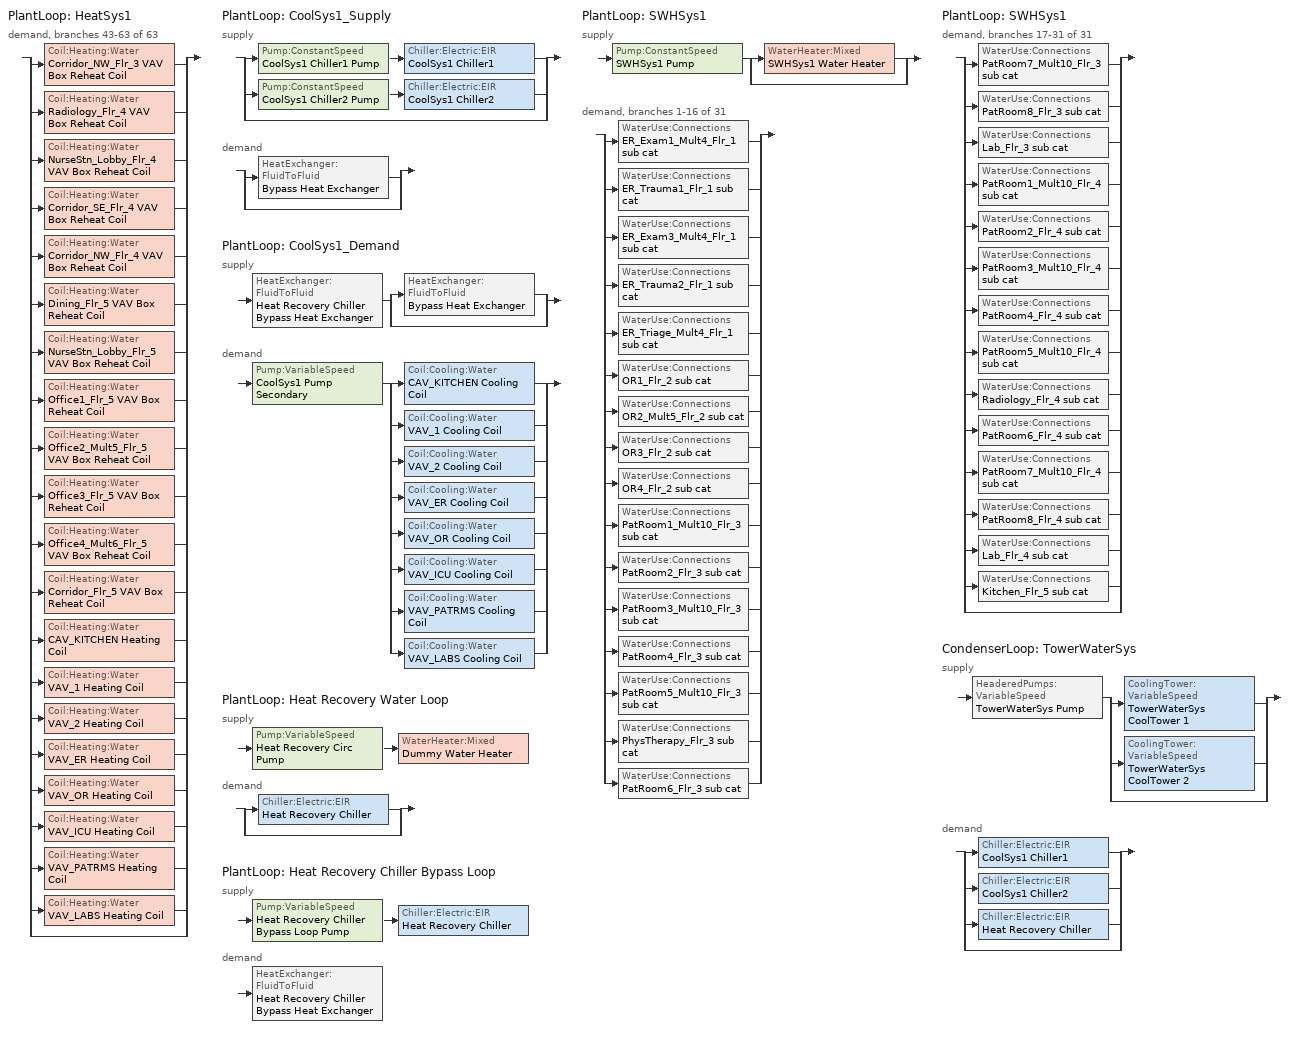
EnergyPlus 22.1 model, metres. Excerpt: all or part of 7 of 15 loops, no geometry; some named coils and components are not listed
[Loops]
PlantLoop 'HeatSys1'
 demand, branches 43-63 of 63: split
  | Coil:Heating:Water 'Corridor_NW_Flr_3 VAV Box Reheat Coil'
  | Coil:Heating:Water 'Radiology_Flr_4 VAV Box Reheat Coil'
  | Coil:Heating:Water 'NurseStn_Lobby_Flr_4 VAV Box Reheat Coil'
  | Coil:Heating:Water 'Corridor_SE_Flr_4 VAV Box Reheat Coil'
  | Coil:Heating:Water 'Corridor_NW_Flr_4 VAV Box Reheat Coil'
  | Coil:Heating:Water 'Dining_Flr_5 VAV Box Reheat Coil'
  | Coil:Heating:Water 'NurseStn_Lobby_Flr_5 VAV Box Reheat Coil'
  | Coil:Heating:Water 'Office1_Flr_5 VAV Box Reheat Coil'
  | Coil:Heating:Water 'Office2_Mult5_Flr_5 VAV Box Reheat Coil'
  | Coil:Heating:Water 'Office3_Flr_5 VAV Box Reheat Coil'
  | Coil:Heating:Water 'Office4_Mult6_Flr_5 VAV Box Reheat Coil'
  | Coil:Heating:Water 'Corridor_Flr_5 VAV Box Reheat Coil'
  | Coil:Heating:Water 'CAV_KITCHEN Heating Coil'
  | Coil:Heating:Water 'VAV_1 Heating Coil'
  | Coil:Heating:Water 'VAV_2 Heating Coil'
  | Coil:Heating:Water 'VAV_ER Heating Coil'
  | Coil:Heating:Water 'VAV_OR Heating Coil'
  | Coil:Heating:Water 'VAV_ICU Heating Coil'
  | Coil:Heating:Water 'VAV_PATRMS Heating Coil'
  | Coil:Heating:Water 'VAV_LABS Heating Coil'
  | bypass
PlantLoop 'CoolSys1_Supply'
 supply: split
  | Pump:ConstantSpeed 'CoolSys1 Chiller1 Pump' > Chiller:Electric:EIR 'CoolSys1 Chiller1'
  | Pump:ConstantSpeed 'CoolSys1 Chiller2 Pump' > Chiller:Electric:EIR 'CoolSys1 Chiller2'
  | bypass
 demand: split
  | HeatExchanger:FluidToFluid 'Bypass Heat Exchanger'
  | bypass
PlantLoop 'CoolSys1_Demand'
 supply: HeatExchanger:FluidToFluid 'Heat Recovery Chiller Bypass Heat Exchanger' > split
  | HeatExchanger:FluidToFluid 'Bypass Heat Exchanger'
  | bypass
 demand: Pump:VariableSpeed 'CoolSys1 Pump Secondary' > split
  | Coil:Cooling:Water 'CAV_KITCHEN Cooling Coil'
  | Coil:Cooling:Water 'VAV_1 Cooling Coil'
  | Coil:Cooling:Water 'VAV_2 Cooling Coil'
  | Coil:Cooling:Water 'VAV_ER Cooling Coil'
  | Coil:Cooling:Water 'VAV_OR Cooling Coil'
  | Coil:Cooling:Water 'VAV_ICU Cooling Coil'
  | Coil:Cooling:Water 'VAV_PATRMS Cooling Coil'
  | Coil:Cooling:Water 'VAV_LABS Cooling Coil'
PlantLoop 'Heat Recovery Water Loop'
 supply: Pump:VariableSpeed 'Heat Recovery Circ Pump' > WaterHeater:Mixed 'Dummy Water Heater'
 demand: split
  | Chiller:Electric:EIR 'Heat Recovery Chiller'
  | bypass
PlantLoop 'Heat Recovery Chiller Bypass Loop'
 supply: Pump:VariableSpeed 'Heat Recovery Chiller Bypass Loop Pump' > Chiller:Electric:EIR 'Heat Recovery Chiller'
 demand: HeatExchanger:FluidToFluid 'Heat Recovery Chiller Bypass Heat Exchanger'
PlantLoop 'SWHSys1'
 supply: Pump:ConstantSpeed 'SWHSys1 Pump' > split
  | WaterHeater:Mixed 'SWHSys1 Water Heater'
  | bypass
 demand, branches 1-16 of 31: split
  | WaterUse:Connections 'ER_Exam1_Mult4_Flr_1 sub cat'
  | WaterUse:Connections 'ER_Trauma1_Flr_1 sub cat'
  | WaterUse:Connections 'ER_Exam3_Mult4_Flr_1 sub cat'
  | WaterUse:Connections 'ER_Trauma2_Flr_1 sub cat'
  | WaterUse:Connections 'ER_Triage_Mult4_Flr_1 sub cat'
  | WaterUse:Connections 'OR1_Flr_2 sub cat'
  | WaterUse:Connections 'OR2_Mult5_Flr_2 sub cat'
  | WaterUse:Connections 'OR3_Flr_2 sub cat'
  | WaterUse:Connections 'OR4_Flr_2 sub cat'
  | WaterUse:Connections 'PatRoom1_Mult10_Flr_3 sub cat'
  | WaterUse:Connections 'PatRoom2_Flr_3 sub cat'
  | WaterUse:Connections 'PatRoom3_Mult10_Flr_3 sub cat'
  | WaterUse:Connections 'PatRoom4_Flr_3 sub cat'
  | WaterUse:Connections 'PatRoom5_Mult10_Flr_3 sub cat'
  | WaterUse:Connections 'PhysTherapy_Flr_3 sub cat'
  | WaterUse:Connections 'PatRoom6_Flr_3 sub cat'
PlantLoop 'SWHSys1'
 demand, branches 17-31 of 31: split
  | WaterUse:Connections 'PatRoom7_Mult10_Flr_3 sub cat'
  | WaterUse:Connections 'PatRoom8_Flr_3 sub cat'
  | WaterUse:Connections 'Lab_Flr_3 sub cat'
  | WaterUse:Connections 'PatRoom1_Mult10_Flr_4 sub cat'
  | WaterUse:Connections 'PatRoom2_Flr_4 sub cat'
  | WaterUse:Connections 'PatRoom3_Mult10_Flr_4 sub cat'
  | WaterUse:Connections 'PatRoom4_Flr_4 sub cat'
  | WaterUse:Connections 'PatRoom5_Mult10_Flr_4 sub cat'
  | WaterUse:Connections 'Radiology_Flr_4 sub cat'
  | WaterUse:Connections 'PatRoom6_Flr_4 sub cat'
  | WaterUse:Connections 'PatRoom7_Mult10_Flr_4 sub cat'
  | WaterUse:Connections 'PatRoom8_Flr_4 sub cat'
  | WaterUse:Connections 'Lab_Flr_4 sub cat'
  | WaterUse:Connections 'Kitchen_Flr_5 sub cat'
  | bypass
CondenserLoop 'TowerWaterSys'
 supply: HeaderedPumps:VariableSpeed 'TowerWaterSys Pump' > split
  | CoolingTower:VariableSpeed 'TowerWaterSys CoolTower 1'
  | CoolingTower:VariableSpeed 'TowerWaterSys CoolTower 2'
  | bypass
 demand: split
  | Chiller:Electric:EIR 'CoolSys1 Chiller1'
  | Chiller:Electric:EIR 'CoolSys1 Chiller2'
  | Chiller:Electric:EIR 'Heat Recovery Chiller'
  | bypass
[EnergyManagementSystem:Sensor]
ChillerPlantDemandLoad: CoolSys1_Supply; Plant Supply Side Cooling Demand Rate
Tower_PumpMassFlow: TowerWaterSys Supply Inlet Node; System Node Mass Flow Rate
Chiller1_Status: CoolSys1 Chiller1; Chiller Electricity Rate
Chiller2_Status: CoolSys1 Chiller2; Chiller Electricity Rate
CHWR: Heat Recovery Chiller Inlet; System Node Temperature
[Sizing:Plant]
Name | Loop Type | Design Loop Exit Temperature {C} | Loop Design Temperature Difference {deltaC} | Sizing Option | Zone Timesteps in Averaging Window | Coincident Sizing Factor Mode
CoolSys1_Supply; CoolSys1_Demand; Heat Recovery Chiller Bypass Loop | Cooling | 7.22 | 8.33
TowerWaterSys | Condenser | 29.4444 | 5.55556 | Coincident | 6 | GlobalCoolingSizingFactor
Heat Recovery Water Loop | Heating | 48.89 | 13.89
SWHSys1 | Heating | 60 | 5
[Pump:VariableSpeed]
CoolSys1 Pump Secondary: autosize, 105798, autosize, 0.909, 0, 0, 0.0205, 0.4101, 0.5753, 0, Intermittent, 1.3889
Heat Recovery Circ Pump: autosize, 0, 0, 1, 0, 0, 1, 0, 0, 0, INTERMITTENT
Heat Recovery Chiller Bypass Loop Pump: autosize, 73247.4, autosize, 0.909, 0, 0, 0.0205, 0.4101, 0.5753, 0, Intermittent, 1.3889
[SetpointManager:OutdoorAirReset]
CoolSys1 Loop Setpoint Manager: Control Variable=Temperature; Setpoint at Outdoor Low Temperature {C}=8.89; Outdoor Low Temperature {C}=12.78; Setpoint at Outdoor High Temperature {C}=6.7; Outdoor High Temperature {C}=21.11; Setpoint Node or NodeList=CoolSys1 Supply Outlet Node
[SetpointManager:Scheduled] Control Variable=Temperature
Name | Schedule | Setpoint Node or NodeList
Heat Recovery Chiller Bypass Loop Setpoint Manager | Heat Recovery Chiller Bypass Loop Setpoint Schedule | Heat Recovery Chiller Outlet
CoolSys1 Loop Plant Demand Inlet Setpoint Manager | CW-Loop-Temp-Schedule | CoolSys1 Demand Inlet Node
TowerWaterSystem Loop Setpoint Manager | Tower-Loop-Temp-Schedule | TowerWaterSys Supply Outlet Node
Heat Recovery Chiller Setpoint | Heat Recovery Chiller Setpoint | Heat Recovery Chiller HR Outlet Node
Dummy Water Heater Setpoint | Dummy Water Heater Setpoint | Heat Recovery Supply Outlet Node
SWHSys1 Loop Setpoint Manager | SHWSys1-Loop-Temp-Schedule | SWHSys1 Supply Outlet Node
[PlantLoop] Minimum Loop Flow Rate {m3/s}=0
Name | Fluid Type | Plant Equipment Operation Scheme | Maximum Loop Temperature {C} | Minimum Loop Temperature {C} | Maximum Loop Flow Rate {m3/s} | Plant Loop Volume {m3} | Load Distribution Scheme
CoolSys1_Supply | WATER | CoolSys1 Loop Operation Scheme List | 98 | 1 | AUTOSIZE | autocalculate | UniformLoad
CoolSys1_Demand | Water | CoolSys1 Sec Loop Operation | 98 | 1 | autosize | autocalculate | UniformLoad
Heat Recovery Water Loop | Water | Heat Recovery Loop Operation | 50 | 10 | autosize | autocalculate | Optimal
Heat Recovery Chiller Bypass Loop | Water | Heat Recovery Chiller Bypass Loop Operation | 50 | 1 | autosize | autocalculate | Optimal
SWHSys1 | WATER | SWHSys1 Loop Operation Scheme List | 60 | 10 | AUTOSIZE | AUTOSIZE | Optimal
[PlantEquipmentList]
CoolSys1 Equipment List 1: CoolSys1 Chiller1
CoolSys1 Equipment List 2: CoolSys1 Chiller1, CoolSys1 Chiller2
CoolSys1 HeatExchanger; Bypass Heat Exchanger: Bypass Heat Exchanger
Heat Recovery Equipment List: Heat Recovery Chiller
SWHSys1 Equipment List: SWHSys1 Water Heater
[PlantEquipmentOperation:HeatingLoad]
SWHSys1 Operation Scheme: Load Range 1 Lower Limit {W}=0; Load Range 1 Upper Limit {W}=1000000000000000; Range 1 Equipment List=SWHSys1 Equipment List
[PlantEquipmentOperationSchemes] Control Scheme 1 Schedule=PlantOnSched
Name | Control Scheme 1
CoolSys1 Loop Operation Scheme List | CoolSys1 Operation Scheme
CoolSys1 Sec Loop Operation | CoolSys1 Sec Operation Scheme
Heat Recovery Loop Operation | Dummy Water Heater Only
Heat Recovery Chiller Bypass Loop Operation | Heat Recovery Chiller
SWHSys1 Loop Operation Scheme List | SWHSys1 Operation Scheme
[Pump:ConstantSpeed] Design Power Consumption {W}=AUTOSIZE; Fraction of Motor Inefficiencies to Fluid Stream=0; Pump Control Type=Intermittent
Name | Design Flow Rate {m3/s} | Design Pump Head {Pa} | Motor Efficiency | Design Shaft Power per Unit Flow Rate per Unit Head {W/((m3/s)-Pa)}
CoolSys1 Chiller1 Pump; CoolSys1 Chiller2 Pump | AUTOSIZE | 73247.4 | 0.909 | 1.3889
SWHSys1 Pump | autosize | 29891 | 0.3
[Chiller:Electric:EIR] Reference COP {W/W}=5.33; Reference Leaving Chilled Water Temperature {C}=6.67; Cooling Capacity Function of Temperature Curve=ASHRAE901_AppJ_wtr_E_pdsp_gt528lt1055kW_5.33COP_6.54IPLV.SI_cap-f-t; Electric Input to Cooling Output Ratio Function of Temperature Curve=ASHRAE901_AppJ_wtr_E_pdsp_gt528lt1055kW_5.33COP_6.54IPLV.SI_eir-f-t; Electric Input to Cooling Output Ratio Function of Part Load Ratio Curve=ASHRAE901_AppJ_wtr_E_pdsp_gt528lt1055kW_5.33COP_6.54IPLV.SI_eir-f-plr; Minimum Part Load Ratio=0.25; Maximum Part Load Ratio=1; Optimum Part Load Ratio=1; Minimum Unloading Ratio=0.25
Name | Reference Capacity {W} | Reference Leaving Condenser Water Temperature {C} | Reference Chilled Water Flow Rate {m3/s} | Reference Condenser Fluid Flow Rate {m3/s} | Condenser Type | Leaving Chilled Water Lower Temperature Limit {C} | Chiller Flow Mode | Design Heat Recovery Water Flow Rate {m3/s} | Reference Entering Condenser Fluid Temperature {C} | Fraction of Compressor Electric Consumption Rejected by Condenser | Sizing Factor | Basin Heater Setpoint Temperature {C}
CoolSys1 Chiller1; CoolSys1 Chiller2 | 1.02371e+06 | 29.4444 | 0.029278 | AutoSize | WATERCOOLED | 5 | ConstantFlow | 0
Heat Recovery Chiller | 143320 |  | 0.00617056 | autosize | WaterCooled | 2 | NotModulated | autosize | 23.88 | 1 | 1 | 2
[PlantEquipmentOperation:CoolingLoad] Load Range 1 Lower Limit {W}=0
Name | Load Range 1 Upper Limit {W} | Range 1 Equipment List | Load Range 2 Lower Limit {W} | Load Range 2 Upper Limit {W} | Range 2 Equipment List
CoolSys1 Operation Scheme | 1.02371e+06 | CoolSys1 Equipment List 1 | 1.02371e+06 | 100000000000000 | CoolSys1 Equipment List 2
CoolSys1 Sec Operation Scheme | 1.02371e+06 | CoolSys1 HeatExchanger
TowerWaterSys Operation Scheme | 1.02371e+06 | TowerWaterSys Equipment List 1 | 1.02371e+06 | 100000000000000 | TowerWaterSys Equipment List 2
Heat Recovery Chiller | 100000000000000 | Heat Recovery Equipment List
[HeatExchanger:FluidToFluid] Loop Demand Side Design Flow Rate {m3/s}=autosize; Loop Supply Side Design Flow Rate {m3/s}=autosize; Heat Exchange Model Type=Ideal; Heat Exchanger U-Factor Times Area Value {W/K}=autosize; Control Type=UncontrolledOn; Heat Transfer Metering End Use Type=LoopToLoop; Component Override Cooling Control Temperature Mode=Loop; Sizing Factor=1
Name | Availability Schedule | Minimum Temperature Difference to Activate Heat Exchanger {deltaC}
Bypass Heat Exchanger | ALWAYS_ON | 0.01
Heat Recovery Chiller Bypass Heat Exchanger | Bypass Heat Exchanger Status
[EnergyManagementSystem:InternalVariable]
Chiller2PumpDesignFlow: Internal Data Index Key=COOLSYS1 CHILLER2 PUMP; Internal Data Type=Pump Maximum Mass Flow Rate
[EnergyManagementSystem:Actuator]
Name | Actuated Component Unique | Actuated Component Type | Actuated Component Control Type
Chiller2PumpStatus | COOLSYS1 CHILLER2 PUMP | Plant Component Pump:ConstantSpeed | On/Off Supervisory
Chiller1PumpFlow | COOLSYS1 CHILLER1 PUMP | Pump | Pump Mass Flow Rate
Chiller2PumpFlow | COOLSYS1 CHILLER2 PUMP | Pump | Pump Mass Flow Rate
Chiller2Status | COOLSYS1 CHILLER2 | Plant Component Chiller:Electric:EIR | On/Off Supervisory
[CondenserLoop]
TowerWaterSys: Fluid Type=Water; Condenser Equipment Operation Scheme=TowerWaterSys Loop Operation Scheme List; Maximum Loop Temperature {C}=80; Minimum Loop Temperature {C}=5; Maximum Loop Flow Rate {m3/s}=AUTOSIZE; Minimum Loop Flow Rate {m3/s}=0; Condenser Loop Volume {m3}=AUTOSIZE; Load Distribution Scheme=SequentialLoad
[CondenserEquipmentOperationSchemes]
TowerWaterSys Loop Operation Scheme List: Control Scheme 1=TowerWaterSys Operation Scheme; Control Scheme 1 Schedule=PlantOnSched
[CondenserEquipmentList]
TowerWaterSys Equipment List 1: TowerWaterSys CoolTower 1
TowerWaterSys Equipment List 2: TowerWaterSys CoolTower 1, TowerWaterSys CoolTower 2
[CoolingTower:VariableSpeed] Model Type=CoolToolsCrossFlow; Design Inlet Air Wet-Bulb Temperature {C}=26.66; Design Approach Temperature {deltaC}=2.78444; Design Range Temperature {deltaC}=5.55556; Design Water Flow Rate {m3/s}=0.0513175; Design Air Flow Rate {m3/s}=autosize; Design Fan Power {W}=13275.6; Fan Power Ratio Function of Air Flow Rate Ratio Curve=Tower_Fan_Curve; Minimum Air Flow Rate Ratio=0.2; Fraction of Tower Capacity in Free Convection Regime=0.125; Number of Cells=4; Cell Control=MaximalCell; Sizing Factor=1
TowerWaterSys CoolTower 1; TowerWaterSys CoolTower 2
[HeaderedPumps:VariableSpeed]
TowerWaterSys Pump: Total Design Flow Rate {m3/s}=AUTOSIZE; Number of Pumps in Bank=4; Flow Sequencing Control Scheme=SEQUENTIAL; Design Pump Head {Pa}=148557; Design Power Consumption {W}=autosize; Motor Efficiency=0.909; Fraction of Motor Inefficiencies to Fluid Stream=0; Coefficient 1 of the Part Load Performance Curve=0; Coefficient 2 of the Part Load Performance Curve=0.0216; Coefficient 3 of the Part Load Performance Curve=-0.0325; Coefficient 4 of the Part Load Performance Curve=1.0095; Minimum Flow Rate Fraction=0; Pump Control Type=Intermittent; Design Shaft Power per Unit Flow Rate per Unit Head {W/((m3/s)-Pa)}=1.4999
[Coil:Heating:Water] Availability Schedule=Always_On; U-Factor Times Area Value {W/K}=AUTOSIZE; Maximum Water Flow Rate {m3/s}=AUTOSIZE; Performance Input Method=UFactorTimesAreaAndDesignWaterFlowRate; Rated Capacity {W}=AUTOSIZE; Rated Inlet Water Temperature {C}=48.89; Rated Inlet Air Temperature {C}=-20; Rated Outlet Water Temperature {C}=35; Rated Outlet Air Temperature {C}=40
Corridor_NW_Flr_3 VAV Box Reheat Coil; Radiology_Flr_4 VAV Box Reheat Coil; NurseStn_Lobby_Flr_4 VAV Box Reheat Coil; Corridor_SE_Flr_4 VAV Box Reheat Coil; Corridor_NW_Flr_4 VAV Box Reheat Coil; Dining_Flr_5 VAV Box Reheat Coil; NurseStn_Lobby_Flr_5 VAV Box Reheat Coil; Office1_Flr_5 VAV Box Reheat Coil; Office2_Mult5_Flr_5 VAV Box Reheat Coil; Office3_Flr_5 VAV Box Reheat Coil; Office4_Mult6_Flr_5 VAV Box Reheat Coil; Corridor_Flr_5 VAV Box Reheat Coil
[WaterHeater:Mixed]
SWHSys1 Water Heater: Tank Volume {m3}=2.271247; Setpoint Temperature Schedule=SHWSys1 Water Heater Setpoint Temperature Schedule; Deadband Temperature Difference {deltaC}=0.1; Maximum Temperature Limit {C}=85; Heater Control Type=Cycle; Heater Maximum Capacity {W}=175843; Heater Fuel Type=NATURALGAS; Heater Thermal Efficiency=0.95; Off Cycle Parasitic Fuel Consumption Rate {W}=0; Off Cycle Parasitic Fuel Type=NATURALGAS; Off Cycle Parasitic Heat Fraction to Tank=0; On Cycle Parasitic Fuel Consumption Rate {W}=0; On Cycle Parasitic Fuel Type=NATURALGAS; Ambient Temperature Indicator=zone; Ambient Temperature Zone=BASEMENT; Off Cycle Loss Coefficient to Ambient Temperature {W/K}=15.601; On Cycle Loss Coefficient to Ambient Temperature {W/K}=15.601; Use Side Effectiveness=1; Source Side Effectiveness=1; Use Side Design Flow Rate {m3/s}=AUTOSIZE; Source Side Design Flow Rate {m3/s}=AUTOSIZE; Indirect Water Heating Recovery Time {hr}=1.5
[WaterUse:Equipment]
Name | Peak Flow Rate {m3/s} | Flow Rate Fraction Schedule | Target Temperature Schedule | Hot Water Supply Temperature Schedule | Zone | Sensible Fraction Schedule | Latent Fraction Schedule
ER_Exam1_Mult4_Flr_1 sub cat | 1.05556e-06 | BLDG_SWH_EXTD_SCH | ER_Exam1_Mult4_Flr_1 sub cat Temp Sched | ER_Exam1_Mult4_Flr_1 sub catHot Supply Temp Sched | ER_Exam1_Mult4_Flr_1 | ER_Exam1_Mult4_Flr_1 sub cat Sensible fract sched | ER_Exam1_Mult4_Flr_1 sub cat Latent fract sched
ER_Trauma1_Flr_1 sub cat | 1.05556e-06 | BLDG_SWH_EXTD_SCH | ER_Trauma1_Flr_1 sub cat Temp Sched | ER_Trauma1_Flr_1 sub catHot Supply Temp Sched | ER_Trauma1_Flr_1 | ER_Trauma1_Flr_1 sub cat Sensible fract sched | ER_Trauma1_Flr_1 sub cat Latent fract sched
ER_Exam3_Mult4_Flr_1 sub cat | 1.05556e-06 | BLDG_SWH_EXTD_SCH | ER_Exam3_Mult4_Flr_1 sub cat Temp Sched | ER_Exam3_Mult4_Flr_1 sub catHot Supply Temp Sched | ER_Exam3_Mult4_Flr_1 | ER_Exam3_Mult4_Flr_1 sub cat Sensible fract sched | ER_Exam3_Mult4_Flr_1 sub cat Latent fract sched
ER_Trauma2_Flr_1 sub cat | 1.05556e-06 | BLDG_SWH_EXTD_SCH | ER_Trauma2_Flr_1 sub cat Temp Sched | ER_Trauma2_Flr_1 sub catHot Supply Temp Sched | ER_Trauma2_Flr_1 | ER_Trauma2_Flr_1 sub cat Sensible fract sched | ER_Trauma2_Flr_1 sub cat Latent fract sched
ER_Triage_Mult4_Flr_1 sub cat | 1.05556e-06 | BLDG_SWH_EXTD_SCH | ER_Triage_Mult4_Flr_1 sub cat Temp Sched | ER_Triage_Mult4_Flr_1 sub catHot Supply Temp Sched | ER_Triage_Mult4_Flr_1 | ER_Triage_Mult4_Flr_1 sub cat Sensible fract sched | ER_Triage_Mult4_Flr_1 sub cat Latent fract sched
OR1_Flr_2 sub cat | 2.11111e-06 | BLDG_SWH_SCH | OR1_Flr_2 sub cat Temp Sched | OR1_Flr_2 sub catHot Supply Temp Sched | OR1_Flr_2 | OR1_Flr_2 sub cat Sensible fract sched | OR1_Flr_2 sub cat Latent fract sched
OR2_Mult5_Flr_2 sub cat | 2.11111e-06 | BLDG_SWH_SCH | OR2_Mult5_Flr_2 sub cat Temp Sched | OR2_Mult5_Flr_2 sub catHot Supply Temp Sched | OR2_Mult5_Flr_2 | OR2_Mult5_Flr_2 sub cat Sensible fract sched | OR2_Mult5_Flr_2 sub cat Latent fract sched
OR3_Flr_2 sub cat | 2.11111e-06 | BLDG_SWH_SCH | OR3_Flr_2 sub cat Temp Sched | OR3_Flr_2 sub catHot Supply Temp Sched | OR3_Flr_2 | OR3_Flr_2 sub cat Sensible fract sched | OR3_Flr_2 sub cat Latent fract sched
OR4_Flr_2 sub cat | 6.30556e-06 | BLDG_SWH_SCH | OR4_Flr_2 sub cat Temp Sched | OR4_Flr_2 sub catHot Supply Temp Sched | OR4_Flr_2 | OR4_Flr_2 sub cat Sensible fract sched | OR4_Flr_2 sub cat Latent fract sched
PatRoom1_Mult10_Flr_3 sub cat | 1.05556e-06 | BLDG_SWH_EXTD_SCH | PatRoom1_Mult10_Flr_3 sub cat Temp Sched | PatRoom1_Mult10_Flr_3 sub catHot Supply Temp Sched | PatRoom1_Mult10_Flr_3 | PatRoom1_Mult10_Flr_3 sub cat Sensible fract sched | PatRoom1_Mult10_Flr_3 sub cat Latent fract sched
PatRoom2_Flr_3 sub cat | 1.05556e-06 | BLDG_SWH_EXTD_SCH | PatRoom2_Flr_3 sub cat Temp Sched | PatRoom2_Flr_3 sub catHot Supply Temp Sched | PatRoom2_Flr_3 | PatRoom2_Flr_3 sub cat Sensible fract sched | PatRoom2_Flr_3 sub cat Latent fract sched
PatRoom3_Mult10_Flr_3 sub cat | 1.05556e-06 | BLDG_SWH_EXTD_SCH | PatRoom3_Mult10_Flr_3 sub cat Temp Sched | PatRoom3_Mult10_Flr_3 sub catHot Supply Temp Sched | PatRoom3_Mult10_Flr_3 | PatRoom3_Mult10_Flr_3 sub cat Sensible fract sched | PatRoom3_Mult10_Flr_3 sub cat Latent fract sched
PatRoom4_Flr_3 sub cat | 1.05556e-06 | BLDG_SWH_EXTD_SCH | PatRoom4_Flr_3 sub cat Temp Sched | PatRoom4_Flr_3 sub catHot Supply Temp Sched | PatRoom4_Flr_3 | PatRoom4_Flr_3 sub cat Sensible fract sched | PatRoom4_Flr_3 sub cat Latent fract sched
PatRoom5_Mult10_Flr_3 sub cat | 1.05556e-06 | BLDG_SWH_EXTD_SCH | PatRoom5_Mult10_Flr_3 sub cat Temp Sched | PatRoom5_Mult10_Flr_3 sub catHot Supply Temp Sched | PatRoom5_Mult10_Flr_3 | PatRoom5_Mult10_Flr_3 sub cat Sensible fract sched | PatRoom5_Mult10_Flr_3 sub cat Latent fract sched
PhysTherapy_Flr_3 sub cat | 1.05556e-06 | BLDG_SWH_SCH | PhysTherapy_Flr_3 sub cat Temp Sched | PhysTherapy_Flr_3 sub catHot Supply Temp Sched | PhysTherapy_Flr_3 | PhysTherapy_Flr_3 sub cat Sensible fract sched | PhysTherapy_Flr_3 sub cat Latent fract sched
PatRoom6_Flr_3 sub cat | 1.05556e-06 | BLDG_SWH_EXTD_SCH | PatRoom6_Flr_3 sub cat Temp Sched | PatRoom6_Flr_3 sub catHot Supply Temp Sched | PatRoom6_Flr_3 | PatRoom6_Flr_3 sub cat Sensible fract sched | PatRoom6_Flr_3 sub cat Latent fract sched
PatRoom7_Mult10_Flr_3 sub cat | 1.05556e-06 | BLDG_SWH_EXTD_SCH | PatRoom7_Mult10_Flr_3 sub cat Temp Sched | PatRoom7_Mult10_Flr_3 sub catHot Supply Temp Sched | PatRoom7_Mult10_Flr_3 | PatRoom7_Mult10_Flr_3 sub cat Sensible fract sched | PatRoom7_Mult10_Flr_3 sub cat Latent fract sched
PatRoom8_Flr_3 sub cat | 1.05556e-06 | BLDG_SWH_EXTD_SCH | PatRoom8_Flr_3 sub cat Temp Sched | PatRoom8_Flr_3 sub catHot Supply Temp Sched | PatRoom8_Flr_3 | PatRoom8_Flr_3 sub cat Sensible fract sched | PatRoom8_Flr_3 sub cat Latent fract sched
Lab_Flr_3 sub cat | 2.11111e-06 | BLDG_SWH_SCH | Lab_Flr_3 sub cat Temp Sched | Lab_Flr_3 sub catHot Supply Temp Sched | Lab_Flr_3 | Lab_Flr_3 sub cat Sensible fract sched | Lab_Flr_3 sub cat Latent fract sched
PatRoom1_Mult10_Flr_4 sub cat | 1.05556e-06 | BLDG_SWH_EXTD_SCH | PatRoom1_Mult10_Flr_4 sub cat Temp Sched | PatRoom1_Mult10_Flr_4 sub catHot Supply Temp Sched | PatRoom1_Mult10_Flr_4 | PatRoom1_Mult10_Flr_4 sub cat Sensible fract sched | PatRoom1_Mult10_Flr_4 sub cat Latent fract sched
PatRoom2_Flr_4 sub cat | 1.05556e-06 | BLDG_SWH_EXTD_SCH | PatRoom2_Flr_4 sub cat Temp Sched | PatRoom2_Flr_4 sub catHot Supply Temp Sched | PatRoom2_Flr_4 | PatRoom2_Flr_4 sub cat Sensible fract sched | PatRoom2_Flr_4 sub cat Latent fract sched
PatRoom3_Mult10_Flr_4 sub cat | 1.05556e-06 | BLDG_SWH_EXTD_SCH | PatRoom3_Mult10_Flr_4 sub cat Temp Sched | PatRoom3_Mult10_Flr_4 sub catHot Supply Temp Sched | PatRoom3_Mult10_Flr_4 | PatRoom3_Mult10_Flr_4 sub cat Sensible fract sched | PatRoom3_Mult10_Flr_4 sub cat Latent fract sched
PatRoom4_Flr_4 sub cat | 1.05556e-06 | BLDG_SWH_EXTD_SCH | PatRoom4_Flr_4 sub cat Temp Sched | PatRoom4_Flr_4 sub catHot Supply Temp Sched | PatRoom4_Flr_4 | PatRoom4_Flr_4 sub cat Sensible fract sched | PatRoom4_Flr_4 sub cat Latent fract sched
PatRoom5_Mult10_Flr_4 sub cat | 1.05556e-06 | BLDG_SWH_EXTD_SCH | PatRoom5_Mult10_Flr_4 sub cat Temp Sched | PatRoom5_Mult10_Flr_4 sub catHot Supply Temp Sched | PatRoom5_Mult10_Flr_4 | PatRoom5_Mult10_Flr_4 sub cat Sensible fract sched | PatRoom5_Mult10_Flr_4 sub cat Latent fract sched
Radiology_Flr_4 sub cat | 1.05556e-06 | BLDG_SWH_EXTD_SCH | Radiology_Flr_4 sub cat Temp Sched | Radiology_Flr_4 sub catHot Supply Temp Sched | Radiology_Flr_4 | Radiology_Flr_4 sub cat Sensible fract sched | Radiology_Flr_4 sub cat Latent fract sched
PatRoom6_Flr_4 sub cat | 1.05556e-06 | BLDG_SWH_EXTD_SCH | PatRoom6_Flr_4 sub cat Temp Sched | PatRoom6_Flr_4 sub catHot Supply Temp Sched | PatRoom6_Flr_4 | PatRoom6_Flr_4 sub cat Sensible fract sched | PatRoom6_Flr_4 sub cat Latent fract sched
PatRoom7_Mult10_Flr_4 sub cat | 1.05556e-06 | BLDG_SWH_EXTD_SCH | PatRoom7_Mult10_Flr_4 sub cat Temp Sched | PatRoom7_Mult10_Flr_4 sub catHot Supply Temp Sched | PatRoom7_Mult10_Flr_4 | PatRoom7_Mult10_Flr_4 sub cat Sensible fract sched | PatRoom7_Mult10_Flr_4 sub cat Latent fract sched
PatRoom8_Flr_4 sub cat | 1.05556e-06 | BLDG_SWH_EXTD_SCH | PatRoom8_Flr_4 sub cat Temp Sched | PatRoom8_Flr_4 sub catHot Supply Temp Sched | PatRoom8_Flr_4 | PatRoom8_Flr_4 sub cat Sensible fract sched | PatRoom8_Flr_4 sub cat Latent fract sched
Lab_Flr_4 sub cat | 2.11111e-06 | BLDG_SWH_SCH | Lab_Flr_4 sub cat Temp Sched | Lab_Flr_4 sub catHot Supply Temp Sched | Lab_Flr_4 | Lab_Flr_4 sub cat Sensible fract sched | Lab_Flr_4 sub cat Latent fract sched
Kitchen_Flr_5 sub cat | 6.05918e-05 | BLDG_SWH_EXTD_SCH | Kitchen_Flr_5 sub cat Temp Sched | Kitchen_Flr_5 sub catHot Supply Temp Sched | Kitchen_Flr_5 | Kitchen_Flr_5 sub cat Sensible fract sched | Kitchen_Flr_5 sub cat Latent fract sched
[WaterUse:Connections]
Name | Water Use Equipment 1
ER_Exam1_Mult4_Flr_1 sub cat | ER_Exam1_Mult4_Flr_1 sub cat
ER_Trauma1_Flr_1 sub cat | ER_Trauma1_Flr_1 sub cat
ER_Exam3_Mult4_Flr_1 sub cat | ER_Exam3_Mult4_Flr_1 sub cat
ER_Trauma2_Flr_1 sub cat | ER_Trauma2_Flr_1 sub cat
ER_Triage_Mult4_Flr_1 sub cat | ER_Triage_Mult4_Flr_1 sub cat
OR1_Flr_2 sub cat | OR1_Flr_2 sub cat
OR2_Mult5_Flr_2 sub cat | OR2_Mult5_Flr_2 sub cat
OR3_Flr_2 sub cat | OR3_Flr_2 sub cat
OR4_Flr_2 sub cat | OR4_Flr_2 sub cat
PatRoom1_Mult10_Flr_3 sub cat | PatRoom1_Mult10_Flr_3 sub cat
PatRoom2_Flr_3 sub cat | PatRoom2_Flr_3 sub cat
PatRoom3_Mult10_Flr_3 sub cat | PatRoom3_Mult10_Flr_3 sub cat
PatRoom4_Flr_3 sub cat | PatRoom4_Flr_3 sub cat
PatRoom5_Mult10_Flr_3 sub cat | PatRoom5_Mult10_Flr_3 sub cat
PhysTherapy_Flr_3 sub cat | PhysTherapy_Flr_3 sub cat
PatRoom6_Flr_3 sub cat | PatRoom6_Flr_3 sub cat
PatRoom7_Mult10_Flr_3 sub cat | PatRoom7_Mult10_Flr_3 sub cat
PatRoom8_Flr_3 sub cat | PatRoom8_Flr_3 sub cat
Lab_Flr_3 sub cat | Lab_Flr_3 sub cat
PatRoom1_Mult10_Flr_4 sub cat | PatRoom1_Mult10_Flr_4 sub cat
PatRoom2_Flr_4 sub cat | PatRoom2_Flr_4 sub cat
PatRoom3_Mult10_Flr_4 sub cat | PatRoom3_Mult10_Flr_4 sub cat
PatRoom4_Flr_4 sub cat | PatRoom4_Flr_4 sub cat
PatRoom5_Mult10_Flr_4 sub cat | PatRoom5_Mult10_Flr_4 sub cat
Radiology_Flr_4 sub cat | Radiology_Flr_4 sub cat
PatRoom6_Flr_4 sub cat | PatRoom6_Flr_4 sub cat
PatRoom7_Mult10_Flr_4 sub cat | PatRoom7_Mult10_Flr_4 sub cat
PatRoom8_Flr_4 sub cat | PatRoom8_Flr_4 sub cat
Lab_Flr_4 sub cat | Lab_Flr_4 sub cat
Kitchen_Flr_5 sub cat | Kitchen_Flr_5 sub cat
[Schedule:Compact]
ALWAYS_ON; PlantOnSched: Through: 12/31, For: AllDays, Until: 24:00, 1
BLDG_SWH_SCH: Through: 12/31, For: Weekdays SummerDesignDay, Until: 07:00, 0, Until: 08:00, 0.17, Until: 09:00, 0.58, Until: 10:00, 0.66, Until: 11:00, 0.78, Until: 12:00, 0.82, Until: 13:00, 0.71, Until: 14:00, 0.82, Until: 15:00, 0.78, Until: 16:00, 0.74, Until: 17:00, 0.63, Until: 18:00, 0.41, Until: 21:00, 0.18, Until: 22:00, 0.1, Until: 24:00, 0, For: Saturday WinterDesignDay, Until: 07:00, 0, Until: 08:00, 0.01, Until: 09:00, 0.2, Until: 10:00, 0.28, Until: 12:00, 0.3, Until: 14:00, 0.24, Until: 17:00, 0.23, Until: 19:00, 0.1, Until: 24:00, 0, For: Sunday Holidays AllOtherDays, Until: 08:00, 0, Until: 16:00, 0.01, Until: 24:00, 0
BLDG_SWH_EXTD_SCH: Through: 12/31, For: Weekdays SummerDesignDay, Until: 07:00, 0.3, Until: 08:00, 0.5, Until: 09:00, 0.58, Until: 10:00, 0.66, Until: 11:00, 0.78, Until: 12:00, 0.82, Until: 13:00, 0.71, Until: 14:00, 0.82, Until: 15:00, 0.78, Until: 16:00, 0.74, Until: 17:00, 0.63, Until: 18:00, 0.41, Until: 21:00, 0.35, Until: 24:00, 0.3, For: Saturday WinterDesignDay, Until: 08:00, 0.3, Until: 09:00, 0.4, Until: 10:00, 0.5, Until: 17:00, 0.6, Until: 18:00, 0.5, Until: 24:00, 0.3, For: Sunday Holidays AllOtherDays, Until: 08:00, 0.3, Until: 09:00, 0.4, Until: 10:00, 0.5, Until: 17:00, 0.6, Until: 18:00, 0.5, Until: 24:00, 0.3
CW-Loop-Temp-Schedule: Through: 12/31, For: AllDays, Until: 24:00, 6.7
ER_Exam1_Mult4_Flr_1 sub cat Latent fract sched; ER_Trauma1_Flr_1 sub cat Latent fract sched; ER_Exam3_Mult4_Flr_1 sub cat Latent fract sched; ER_Trauma2_Flr_1 sub cat Latent fract sched; ER_Triage_Mult4_Flr_1 sub cat Latent fract sched; OR1_Flr_2 sub cat Latent fract sched; OR2_Mult5_Flr_2 sub cat Latent fract sched; OR3_Flr_2 sub cat Latent fract sched; OR4_Flr_2 sub cat Latent fract sched; PatRoom1_Mult10_Flr_3 sub cat Latent fract sched; PatRoom2_Flr_3 sub cat Latent fract sched; PatRoom3_Mult10_Flr_3 sub cat Latent fract sched; PatRoom4_Flr_3 sub cat Latent fract sched; PatRoom5_Mult10_Flr_3 sub cat Latent fract sched; PhysTherapy_Flr_3 sub cat Latent fract sched; PatRoom6_Flr_3 sub cat Latent fract sched; PatRoom7_Mult10_Flr_3 sub cat Latent fract sched; PatRoom8_Flr_3 sub cat Latent fract sched; Lab_Flr_3 sub cat Latent fract sched; PatRoom1_Mult10_Flr_4 sub cat Latent fract sched; PatRoom2_Flr_4 sub cat Latent fract sched; PatRoom3_Mult10_Flr_4 sub cat Latent fract sched; PatRoom4_Flr_4 sub cat Latent fract sched; PatRoom5_Mult10_Flr_4 sub cat Latent fract sched; Radiology_Flr_4 sub cat Latent fract sched; PatRoom6_Flr_4 sub cat Latent fract sched; PatRoom7_Mult10_Flr_4 sub cat Latent fract sched; PatRoom8_Flr_4 sub cat Latent fract sched; Lab_Flr_4 sub cat Latent fract sched; Kitchen_Flr_5 sub cat Latent fract sched: Through: 12/31, For: AllDays, Until: 24:00, 0.05
ER_Exam1_Mult4_Flr_1 sub cat Sensible fract sched; ER_Trauma1_Flr_1 sub cat Sensible fract sched; ER_Exam3_Mult4_Flr_1 sub cat Sensible fract sched; ER_Trauma2_Flr_1 sub cat Sensible fract sched; ER_Triage_Mult4_Flr_1 sub cat Sensible fract sched; OR1_Flr_2 sub cat Sensible fract sched; OR2_Mult5_Flr_2 sub cat Sensible fract sched; OR3_Flr_2 sub cat Sensible fract sched; OR4_Flr_2 sub cat Sensible fract sched; PatRoom1_Mult10_Flr_3 sub cat Sensible fract sched; PatRoom2_Flr_3 sub cat Sensible fract sched; PatRoom3_Mult10_Flr_3 sub cat Sensible fract sched; PatRoom4_Flr_3 sub cat Sensible fract sched; PatRoom5_Mult10_Flr_3 sub cat Sensible fract sched; PhysTherapy_Flr_3 sub cat Sensible fract sched; PatRoom6_Flr_3 sub cat Sensible fract sched; PatRoom7_Mult10_Flr_3 sub cat Sensible fract sched; PatRoom8_Flr_3 sub cat Sensible fract sched; Lab_Flr_3 sub cat Sensible fract sched; PatRoom1_Mult10_Flr_4 sub cat Sensible fract sched; PatRoom2_Flr_4 sub cat Sensible fract sched; PatRoom3_Mult10_Flr_4 sub cat Sensible fract sched; PatRoom4_Flr_4 sub cat Sensible fract sched; PatRoom5_Mult10_Flr_4 sub cat Sensible fract sched; Radiology_Flr_4 sub cat Sensible fract sched; PatRoom6_Flr_4 sub cat Sensible fract sched; PatRoom7_Mult10_Flr_4 sub cat Sensible fract sched; PatRoom8_Flr_4 sub cat Sensible fract sched; Lab_Flr_4 sub cat Sensible fract sched; Kitchen_Flr_5 sub cat Sensible fract sched: Through: 12/31, For: AllDays, Until: 24:00, 0.2
ER_Exam1_Mult4_Flr_1 sub cat Temp Sched; ER_Trauma1_Flr_1 sub cat Temp Sched; ER_Exam3_Mult4_Flr_1 sub cat Temp Sched; ER_Trauma2_Flr_1 sub cat Temp Sched; ER_Triage_Mult4_Flr_1 sub cat Temp Sched; OR1_Flr_2 sub cat Temp Sched; OR2_Mult5_Flr_2 sub cat Temp Sched; OR3_Flr_2 sub cat Temp Sched; OR4_Flr_2 sub cat Temp Sched; PatRoom1_Mult10_Flr_3 sub cat Temp Sched; PatRoom2_Flr_3 sub cat Temp Sched; PatRoom3_Mult10_Flr_3 sub cat Temp Sched; PatRoom4_Flr_3 sub cat Temp Sched; PatRoom5_Mult10_Flr_3 sub cat Temp Sched; PhysTherapy_Flr_3 sub cat Temp Sched; PatRoom6_Flr_3 sub cat Temp Sched; PatRoom7_Mult10_Flr_3 sub cat Temp Sched; PatRoom8_Flr_3 sub cat Temp Sched; Lab_Flr_3 sub cat Temp Sched; PatRoom1_Mult10_Flr_4 sub cat Temp Sched; PatRoom2_Flr_4 sub cat Temp Sched; PatRoom3_Mult10_Flr_4 sub cat Temp Sched; PatRoom4_Flr_4 sub cat Temp Sched; PatRoom5_Mult10_Flr_4 sub cat Temp Sched; Radiology_Flr_4 sub cat Temp Sched; PatRoom6_Flr_4 sub cat Temp Sched; PatRoom7_Mult10_Flr_4 sub cat Temp Sched; PatRoom8_Flr_4 sub cat Temp Sched; Lab_Flr_4 sub cat Temp Sched; Kitchen_Flr_5 sub cat Temp Sched; SHWSys1-Loop-Temp-Schedule: Through: 12/31, For: AllDays, Until: 24:00, 60
ER_Exam1_Mult4_Flr_1 sub catHot Supply Temp Sched; ER_Trauma1_Flr_1 sub catHot Supply Temp Sched; ER_Exam3_Mult4_Flr_1 sub catHot Supply Temp Sched; ER_Trauma2_Flr_1 sub catHot Supply Temp Sched; ER_Triage_Mult4_Flr_1 sub catHot Supply Temp Sched; OR1_Flr_2 sub catHot Supply Temp Sched; OR2_Mult5_Flr_2 sub catHot Supply Temp Sched; OR3_Flr_2 sub catHot Supply Temp Sched; OR4_Flr_2 sub catHot Supply Temp Sched; PatRoom1_Mult10_Flr_3 sub catHot Supply Temp Sched; PatRoom2_Flr_3 sub catHot Supply Temp Sched; PatRoom3_Mult10_Flr_3 sub catHot Supply Temp Sched; PatRoom4_Flr_3 sub catHot Supply Temp Sched; PatRoom5_Mult10_Flr_3 sub catHot Supply Temp Sched; PhysTherapy_Flr_3 sub catHot Supply Temp Sched; PatRoom6_Flr_3 sub catHot Supply Temp Sched; PatRoom7_Mult10_Flr_3 sub catHot Supply Temp Sched; PatRoom8_Flr_3 sub catHot Supply Temp Sched; Lab_Flr_3 sub catHot Supply Temp Sched; PatRoom1_Mult10_Flr_4 sub catHot Supply Temp Sched; PatRoom2_Flr_4 sub catHot Supply Temp Sched; PatRoom3_Mult10_Flr_4 sub catHot Supply Temp Sched; PatRoom4_Flr_4 sub catHot Supply Temp Sched; PatRoom5_Mult10_Flr_4 sub catHot Supply Temp Sched; Radiology_Flr_4 sub catHot Supply Temp Sched; PatRoom6_Flr_4 sub catHot Supply Temp Sched; PatRoom7_Mult10_Flr_4 sub catHot Supply Temp Sched; PatRoom8_Flr_4 sub catHot Supply Temp Sched; Lab_Flr_4 sub catHot Supply Temp Sched; Kitchen_Flr_5 sub catHot Supply Temp Sched: Through: 12/31, For: AllDays, Until: 24:00, 55
Tower-Loop-Temp-Schedule: Through: 12/31, For: AllDays, Until: 24:00, 21.1
SHWSys1 Water Heater Setpoint Temperature Schedule: Through: 12/31, For: AllDays, Until: 24:00, 60.1
[Schedule:Constant]
Heat Recovery Chiller Bypass Loop Setpoint Schedule: Temperature, 6.67
Heat Recovery Chiller Setpoint: Temperature, 48.89
Dummy Water Heater Setpoint: Temperature, 10
Bypass Heat Exchanger Status: Any Number, 1
[Curve:Cubic]
Tower_Fan_Curve: Coefficient1 Constant=0; Coefficient2 x=0; Coefficient3 x**2=0; Coefficient4 x**3=1; Minimum Value of x=0; Maximum Value of x=1
[Curve:Quadratic]
ASHRAE901_AppJ_wtr_E_pdsp_gt528lt1055kW_5.33COP_6.54IPLV.SI_eir-f-plr: Coefficient1 Constant=0.246644; Coefficient2 x=0.184576; Coefficient3 x**2=0.566463; Minimum Value of x=0; Maximum Value of x=1
[Curve:Biquadratic] Minimum Value of x=4; Maximum Value of x=16; Minimum Value of y=12.8; Maximum Value of y=40
Name | Coefficient1 Constant | Coefficient2 x | Coefficient3 x**2 | Coefficient4 y | Coefficient5 y**2 | Coefficient6 x*y
ASHRAE901_AppJ_wtr_E_pdsp_gt528lt1055kW_5.33COP_6.54IPLV.SI_cap-f-t | 0.800066 | 0.0353774 | -0.00148242 | 0.00646206 | -0.000227416 | 0.000187302
ASHRAE901_AppJ_wtr_E_pdsp_gt528lt1055kW_5.33COP_6.54IPLV.SI_eir-f-t | 0.620834 | -0.0236422 | 0.00129976 | 0.0135553 | 0.000188639 | -0.00042538
